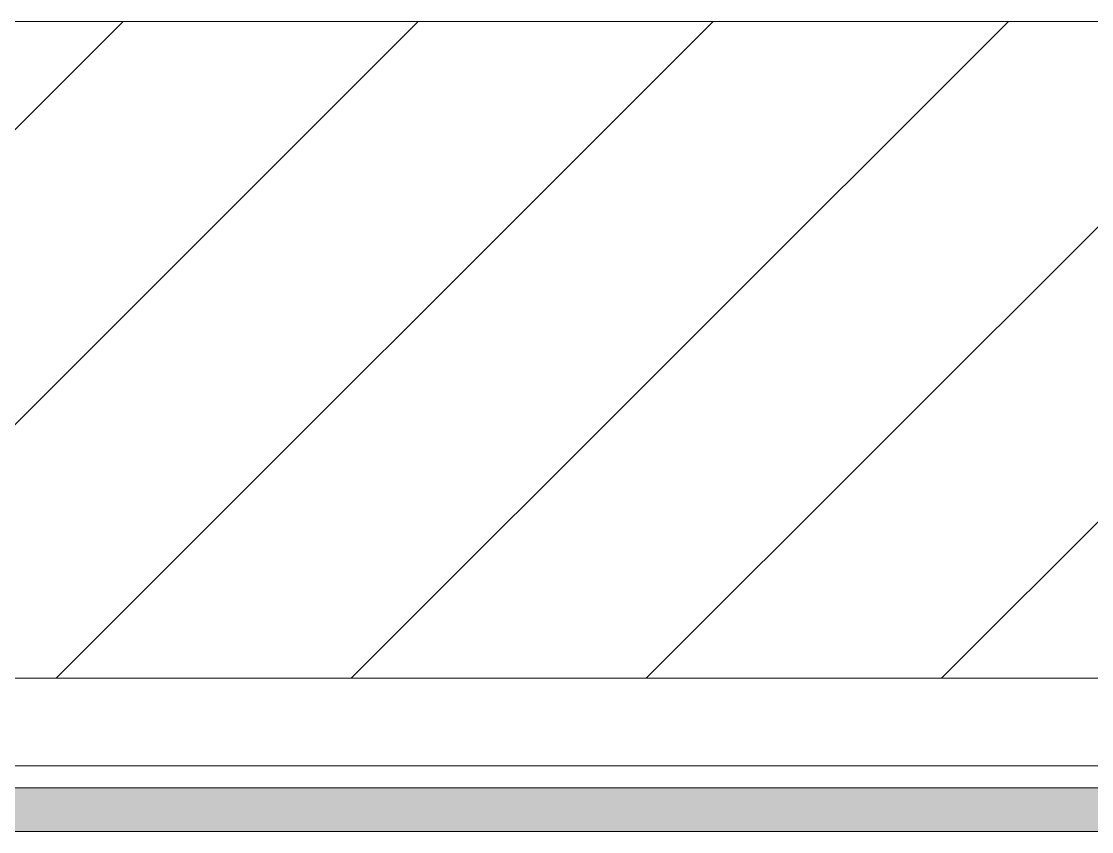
# Model space of a CAD drawing. Header units: millimetres. Extents: x -18512 to 101824, y -95768 to 52898.
# Drawn here: x 64381.1 to 64625.4, y -84562.4 to -84377.4 of the extents above; entities that cross this region are included whole.
import ezdxf

# ---------------------------------------------------------------- set-up
doc = ezdxf.new("R2010")
doc.units = ezdxf.units.MM
doc.header["$LTSCALE"] = 25
doc.layers.add('AR WALL HATCH', color=8, linetype='Continuous')
doc.layers.add('HAT', color=8, linetype='Continuous')
doc.layers.add('I-FLR-TILE', color=253, linetype='Continuous', lineweight=9)
doc.layers.add('I-WALL', color=2, linetype='Continuous', lineweight=9)

msp = doc.modelspace()

# ---------------------------------------------------------------- hatches: boundary and pattern name
at = {"layer": 'AR WALL HATCH', "lineweight": 5}
h = msp.add_hatch(dxfattribs=at)
h.set_pattern_fill('ANSI31', color=256, scale=15, style=0)
h.set_pattern_definition([(45, (59229.075, -128347.31), (-33.67596, 33.67596), [])])
h.paths.add_polyline_path([(61968.15, -84377.35), (65678.15, -84377.35), (65678.15, -84527.35), (65684.77, -84527.35), (65678.15, -84452.35), (65678.15, -84414.85), (65678.15, -84396.1), (65678.15, -84386.73), (65678.15, -84382.04), (65678.15, -84379.7), (65697.69, -84377.35), (65288.15, -84377.35), (65288.15, -84527.35), (61968.15, -84527.35)])
at = {"layer": 'HAT'}
h = msp.add_hatch(dxfattribs=at)
h.set_pattern_fill('AR-SAND', color=256, scale=0.1, style=0)
h.set_pattern_definition([(37.5, (59229.075, -128347.3092), (-0.16000313, 4.89413237), [0, -3.8608, 0, -4.318, 0, -4.1275]), (7.5, (59229.075, -128347.309), (4.4952328, 7.168251), [0, -2.0828, 0, -3.4798, 0, -1.3335]), (327.5, (59225.951, -128347.3092), (7.9099237, 0.01437185), [0, -1.27, 0, -4.572, 0, -5.969]), (317.5, (59225.951, -128347.309), (7.6355645, 2.2292932), [0, -0.635, 0, -2.9972, 0, -3.429])])
h.paths.add_polyline_path([(65363.15, -84552.35), (62193.15, -84552.35), (62203.15, -84562.35), (65363.15, -84562.35)])

# ---------------------------------------------------------------- linework, layer by layer
at = {"layer": 'I-FLR-TILE', "lineweight": 13}
for points in [[(65338.15, -84527.35), (62168.15, -84527.35), (62188.15, -84547.35), (65358.15, -84547.35)], [(65358.15, -84547.35), (62188.15, -84547.35), (62193.15, -84552.35), (65363.15, -84552.35)], [(65363.15, -84552.35), (62193.15, -84552.35), (62203.15, -84562.35), (65363.15, -84562.35)]]:
    msp.add_lwpolyline(points, close=True, dxfattribs=at)
at = {"layer": 'I-WALL'}
for p, q in [((61638.15, -84377.35), (65288.15, -84377.35)), ((65288.15, -84527.35), (62168.15, -84527.35))]:
    msp.add_line(p, q, dxfattribs=at)

doc.saveas('drawing.dxf')
